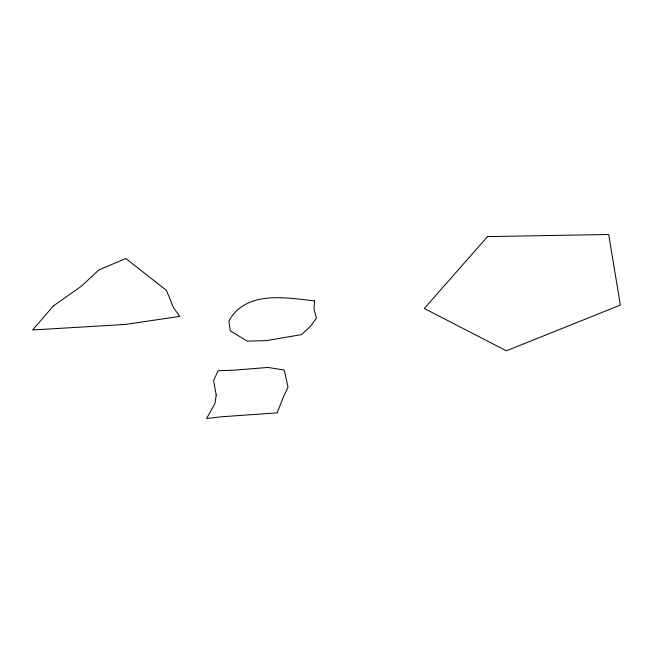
<?xml version="1.0" encoding="UTF-8"?>
<svg xmlns="http://www.w3.org/2000/svg" width="653" height="653" viewBox="0 0 653 653"><rect width="100%" height="100%" fill="white"/><g stroke="black" fill="none" stroke-linecap="round" stroke-linejoin="round"><path stroke-width="0.98" d="M314.632 300.984L313.946 308.6L316.403 318.125L310.689 326.1L301.547 334.614L266.497 340.597L247.242 341.144L230.313 330.818L228.852 321.08C245.601 290.259 286.096 297.556 314.632 300.984M216.208 394.992L214.992 403.456L206.609 418.5L221.294 416.794L277.133 412.859L283.549 396.624L287.997 387.156L284.251 370.006L267.942 367.451L234.762 370.12L218.151 370.773L213.588 380.528L216.208 394.992M53.358 305.947L32.65 329.961L125.286 324.443L179.844 316.37L173.543 307.832L166.433 290.34L125.8 258.515L98.987 269.877L81.25 286.316L53.358 305.947M487.522 236.598L424.287 308.485L506.385 350.816L620.35 305.09L608.694 234.5L487.522 236.598"/></g></svg>
